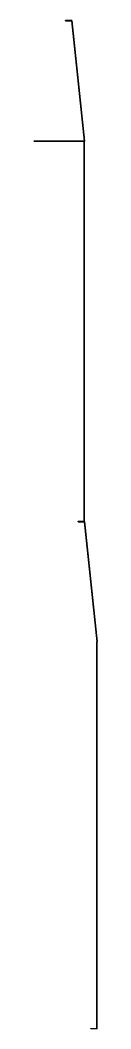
# Model space of a CAD drawing. Header units: inches. Extents: x 20 to 2116, y -32 to 862.
# Drawn here: x 2077 to 2116, y 0 to 626 of the extents above; entities that cross this region are included whole.
import ezdxf

# ---------------------------------------------------------------- set-up
doc = ezdxf.new("R2010")
doc.units = ezdxf.units.IN
doc.header["$MEASUREMENT"] = 0

msp = doc.modelspace()

# ---------------------------------------------------------------- linework, layer by layer
at = {"color": 254}
for p, q in [((2096.60899, 626.1932), (2100.39899, 626.1932)), ((2096.60899, 625.9832), (2096.60899, 626.1932)), ((2096.60899, 625.9832), (2096.60899, 625.7732)), ((2100.60899, 625.9832), (2096.60899, 625.9832)), ((2096.60899, 625.7732), (2100.4211, 625.7732)), ((2100.4211, 625.7732), (2108.27299, 551.1801)), ((2100.4211, 625.7732), (2108.27299, 551.1801)), ((2100.60899, 625.9832), (2108.48299, 551.1801)), ((2108.27299, 315.1701), (2108.27299, 551.1801)), ((2108.27299, 315.1701), (2108.27299, 551.1801)), ((2108.48299, 314.9601), (2108.48299, 551.1801)), ((2104.48299, 315.1701), (2108.27299, 315.1701)), ((2104.48299, 314.9601), (2104.48299, 315.1701)), ((2104.48299, 314.9601), (2104.48299, 314.7501)), ((2108.48299, 314.9601), (2104.48299, 314.9601)), ((2104.48299, 314.7501), (2108.2951, 314.7501)), ((2108.2951, 314.7501), (2116.14699, 240.157)), ((2108.2951, 314.7501), (2116.14699, 240.157)), ((2108.48299, 314.9601), (2116.35699, 240.157)), ((2116.14699, 0.21), (2116.14699, 240.157)), ((2116.14699, 0.21), (2116.14699, 240.157)), ((2116.35699, 0.21), (2116.35699, 240.157)), ((2112.35699, 0.21), (2116.14699, 0.21)), ((2112.35699, 0), (2112.35699, 0.21)), ((2116.35699, 0), (2112.35699, 0)), ((2116.35699, 0), (2116.35699, 0.21))]:
    msp.add_line(p, q, dxfattribs=at)
at = {"color": 254, "extrusion": (-6.12323e-17, -1, 3.7494e-33)}
msp.add_arc((2076.98694, 0, -551.1801), 31.49605, 270, 90, dxfattribs=at)

doc.saveas('drawing.dxf')
